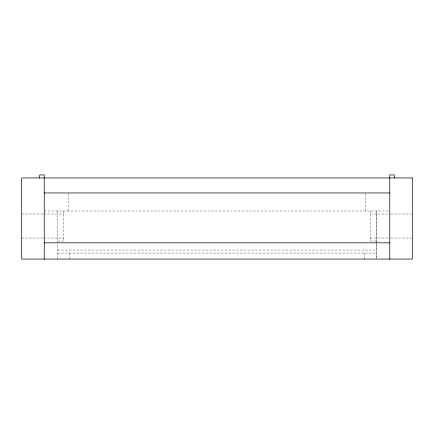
<?xml version="1.0" encoding="UTF-8"?>
<svg xmlns="http://www.w3.org/2000/svg" width="434" height="434" viewBox="0 0 434 434"><rect width="100%" height="100%" fill="white"/><g stroke="black" fill="none" stroke-linecap="round" stroke-linejoin="round"><path stroke-width="0.33" stroke-dasharray="2.17 1.63" d="M376.245 258.387L376.245 210.989L376.245 259.065M44.235 210.989L389.765 210.989M21.7 213.995L43.064 213.995M43.736 213.995L63.765 213.995M370.235 213.995L390.264 213.995M390.936 213.995L412.3 213.995M21.7 238.033L43.064 238.033M43.736 238.033L63.765 238.033M370.235 238.033L390.264 238.033M390.936 238.033L412.3 238.033M57.755 241.038L63.765 241.038L63.765 210.989M376.245 241.038L370.235 241.038L370.235 210.989M57.755 250.049L376.245 250.049M57.755 253.055L376.245 253.055M365.726 193.629L365.726 210.989M364.224 253.055L364.224 259.065M69.776 253.055L69.776 259.065M68.274 193.629L68.274 210.989M57.755 210.989L57.755 259.065"/><path stroke-width="0.65" d="M44.235 192.962L389.765 192.962M44.235 242.845L389.765 242.845M394.273 177.94L394.273 174.935L389.765 174.935L389.765 259.065M44.235 259.065L44.235 174.935L39.727 174.935L39.727 177.94M412.3 177.94L21.7 177.94L21.7 259.065L412.3 259.065L412.3 177.94"/></g></svg>
